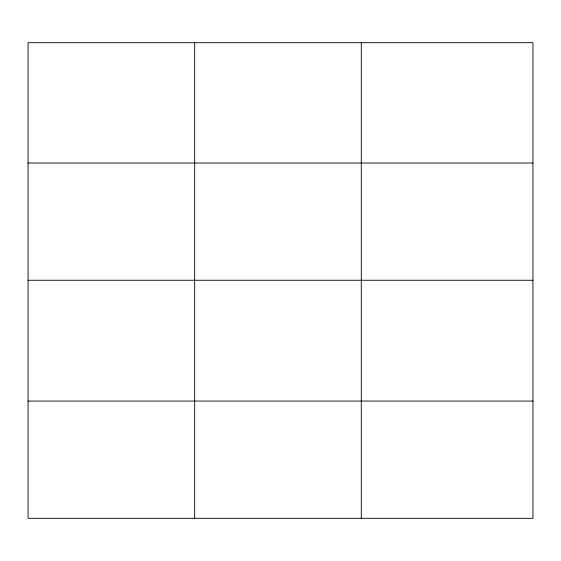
<?xml version="1.0" encoding="UTF-8"?>
<svg xmlns="http://www.w3.org/2000/svg" width="561" height="561" viewBox="0 0 561 561"><rect width="100%" height="100%" fill="white"/><g stroke="black" fill="none" stroke-linecap="round" stroke-linejoin="round"><path stroke-width="0.84" d="M532.95 280.262L532.95 42.692L28.05 42.692L28.05 518.308L532.95 518.308L532.95 280.262L28.05 280.262M28.05 163.02L532.95 163.02M28.05 401.066L532.95 401.066M361.284 42.692L361.284 518.308M194.667 42.692L194.667 518.308"/></g></svg>
